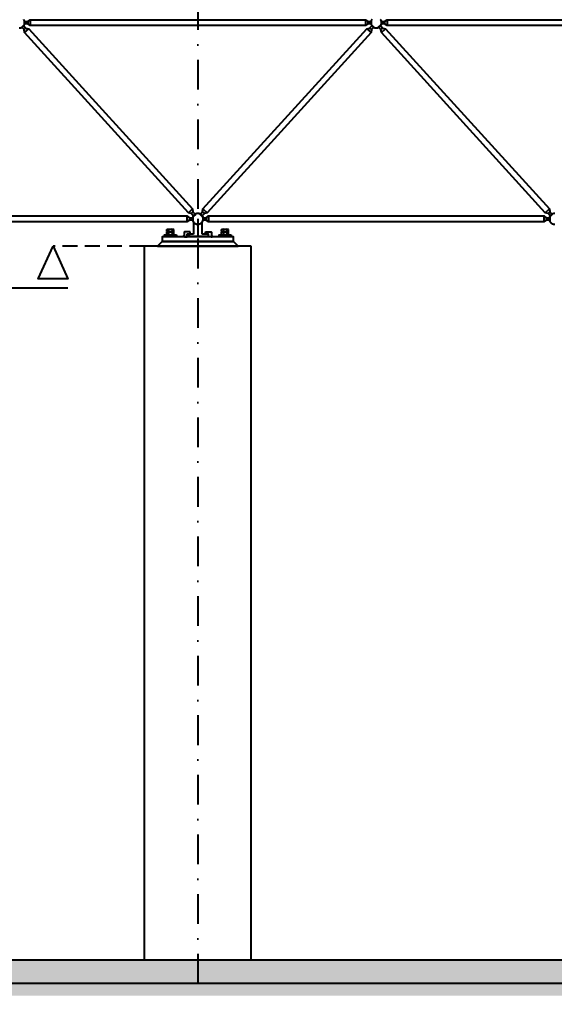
# Model space of a CAD drawing. Header units: centimetres. Extents: x 77182 to 116086, y 20619 to 33555.
# Drawn here: x 108315 to 108765, y 21915 to 22731 of the extents above; entities that cross this region are included whole.
import ezdxf

# ---------------------------------------------------------------- set-up
doc = ezdxf.new("R2010")
doc.units = ezdxf.units.CM
doc.header["$LTSCALE"] = 100
doc.linetypes.add('DASHDOT2', pattern=[0.5, 0.25, -0.125, 0, -0.125])
doc.linetypes.add('HIDDEN2', pattern=[0.1875, 0.125, -0.0625])
for name, color, linetype in [('A-ANNO-DIMS', 187, 'Continuous'), ('A-ANNO-GRID', 155, 'DASHDOT2'), ('A-ELEV-01', 255, 'Continuous'), ('A-ELEV-02', 253, 'Continuous'), ('S-CONC', 5, 'Continuous'), ('S-HTCH', 8, 'Continuous')]:
    doc.layers.add(name, color=color, linetype=linetype)
doc.styles.add('Fields_100', font='act_simplex.shx', dxfattribs={"width": 0.8, "height": 20})
doc.dimstyles.new('FIELDS_100', dxfattribs={"dimscale": 0, "dimtxt": 20, "dimasz": 5, "dimexe": 5, "dimexo": 5, "dimgap": 5, "dimtad": 0, "dimdec": 0, "dimzin": 0, "dimdsep": 46, "dimtxsty": 'Fields_100', "dimblk": 'DOT', "dimcen": 0.09, "dimclrt": 50, "dimadec": 0, "dimazin": 0, "dimtfac": 1, "dimtdec": 0, "dimtix": 1, "dimtofl": 0, "dimtmove": 1, "dimatfit": 3, "dimfxl": 5, "dimfxlon": 1, "dimtolj": 1, "dimtzin": 0, "dimarcsym": 0})

# ---------------------------------------------------------------- blocks, each defined once
blk = doc.blocks.new('SOMUN')
for p, q in [((-9.8, 7.1), (-8.2, 8)), ((-9.8, 0.9), (-9.8, 7.1)), ((-9.8, 0.9), (-8.2, 0)), ((-8.2, 8), (-5, 8)), ((-8.2, 0), (-5, 0)), ((-5, 7.1), (-6.6, 8)), ((-5, 0.9), (-6.6, 0)), ((-5, 8), (5, 8)), ((-5, 7.1), (-1.7, 8)), ((-5, 7.1), (-5, 0.9)), ((-5, 0.9), (-1.7, 0)), ((-5, 0), (5, 0)), ((5, 7.1), (1.7, 8)), ((5, 0.9), (1.7, 0)), ((5, 8), (8.2, 8)), ((5, 7.1), (6.6, 8)), ((5, 7.1), (5, 0.9)), ((5, 0.9), (6.6, 0)), ((5, 0), (8.2, 0)), ((9.8, 7.1), (8.2, 8)), ((9.8, 0.9), (8.2, 0)), ((9.8, 0.9), (9.8, 7.1))]:
    blk.add_line(p, q)
blk = doc.blocks.new('_Dot')
at = {"color": 0, "linetype": 'ByBlock', "lineweight": -2}
blk.add_line((-0.5, 0), (-1, 0), dxfattribs=at)
at = {"color": 0, "linetype": 'ByBlock', "const_width": 0.5}
blk.add_lwpolyline([(-0.25, 0, 1), (0.25, 0, 1)], format="xyb", close=True, dxfattribs=at)
blk = doc.blocks.new('*D19')
at = {"layer": 'A-ANNO-DIMS', "color": 0, "lineweight": -2, "transparency": 16777216}
for p, q in [((106664.7, 23343.48), (106664.7, 23353.48)), ((106669.7, 23348.48), (107533.03, 23348.48)), ((108459.7, 23348.48), (107596.36, 23348.48)), ((108464.7, 23343.48), (108464.7, 23353.48))]:
    blk.add_line(p, q, dxfattribs=at)
at = {"layer": 'DEFPOINTS', "color": 0, "transparency": 16777216}
for p in [(108464.7, 23348.48), (106664.7, 22503.48), (108464.7, 22503.48)]:
    blk.add_point(p, dxfattribs=at)
at = {"layer": 'A-ANNO-DIMS', "color": 0, "lineweight": -2, "transparency": 16777216, "xscale": 5, "yscale": 5, "zscale": 5, "rotation": 180}
blk.add_blockref('_Dot', (106664.7, 23348.48), dxfattribs=at)
at = {"layer": 'A-ANNO-DIMS', "color": 0, "lineweight": -2, "transparency": 16777216, "xscale": 5, "yscale": 5, "zscale": 5}
blk.add_blockref('_Dot', (108464.7, 23348.48), dxfattribs=at)
at = {"layer": 'A-ANNO-DIMS', "color": 50, "transparency": 16777216, "insert": (107564.7, 23348.48), "char_height": 20, "attachment_point": 5, "style": 'Fields_100'}
blk.add_mtext('\\A1;1800', dxfattribs=at)
blk = doc.blocks.new('*D20')
at = {"layer": 'A-ANNO-DIMS', "color": 0, "lineweight": -2, "transparency": 16777216}
for p, q in [((108464.7, 23343.48), (108464.7, 23353.48)), ((108469.7, 23348.48), (109333.03, 23348.48)), ((110259.7, 23348.48), (109396.36, 23348.48)), ((110264.7, 23343.48), (110264.7, 23353.48))]:
    blk.add_line(p, q, dxfattribs=at)
at = {"layer": 'DEFPOINTS', "color": 0, "transparency": 16777216}
for p in [(110264.7, 23348.48), (108464.7, 22503.48), (110264.7, 22503.48)]:
    blk.add_point(p, dxfattribs=at)
at = {"layer": 'A-ANNO-DIMS', "color": 0, "lineweight": -2, "transparency": 16777216, "xscale": 5, "yscale": 5, "zscale": 5, "rotation": 180}
blk.add_blockref('_Dot', (108464.7, 23348.48), dxfattribs=at)
at = {"layer": 'A-ANNO-DIMS', "color": 0, "lineweight": -2, "transparency": 16777216, "xscale": 5, "yscale": 5, "zscale": 5}
blk.add_blockref('_Dot', (110264.7, 23348.48), dxfattribs=at)
at = {"layer": 'A-ANNO-DIMS', "color": 50, "transparency": 16777216, "insert": (109364.7, 23348.48), "char_height": 20, "attachment_point": 5, "style": 'Fields_100'}
blk.add_mtext('\\A1;1800', dxfattribs=at)

msp = doc.modelspace()

# ---------------------------------------------------------------- hatches: boundary and pattern name
at = {"layer": 'A-ELEV-02'}
for points in [[(108453.2, 22548.69), (108453.5, 22548.39), (108452.5, 22548.39), (108452.5, 22548.42), (108452.5, 22548.45), (108452.5, 22548.49), (108452.51, 22548.52), (108452.51, 22548.56), (108452.52, 22548.59), (108452.53, 22548.62), (108452.53, 22548.66), (108452.54, 22548.69), (108452.56, 22548.72), (108452.57, 22548.75), (108452.58, 22548.79), (108452.59, 22548.82), (108452.61, 22548.85), (108452.63, 22548.88), (108452.64, 22548.91), (108452.66, 22548.94), (108452.68, 22548.96), (108452.7, 22548.99), (108452.72, 22549.02), (108452.74, 22549.04), (108452.77, 22549.07), (108452.79, 22549.09), (108452.82, 22549.12), (108452.84, 22549.14), (108452.87, 22549.16), (108452.89, 22549.18), (108452.92, 22549.2), (108452.95, 22549.22), (108452.98, 22549.24), (108453.01, 22549.26), (108453.04, 22549.28), (108453.07, 22549.29), (108453.1, 22549.3), (108453.13, 22549.32), (108453.17, 22549.33), (108453.2, 22549.34)], [(108476.2, 22548.69), (108475.9, 22548.39), (108476.9, 22548.39), (108476.9, 22548.42), (108476.9, 22548.45), (108476.89, 22548.49), (108476.89, 22548.52), (108476.88, 22548.56), (108476.88, 22548.59), (108476.87, 22548.62), (108476.86, 22548.66), (108476.85, 22548.69), (108476.84, 22548.72), (108476.83, 22548.75), (108476.81, 22548.79), (108476.8, 22548.82), (108476.78, 22548.85), (108476.77, 22548.88), (108476.75, 22548.91), (108476.73, 22548.94), (108476.71, 22548.96), (108476.69, 22548.99), (108476.67, 22549.02), (108476.65, 22549.04), (108476.63, 22549.07), (108476.6, 22549.09), (108476.58, 22549.12), (108476.55, 22549.14), (108476.53, 22549.16), (108476.5, 22549.18), (108476.47, 22549.2), (108476.44, 22549.22), (108476.42, 22549.24), (108476.39, 22549.26), (108476.36, 22549.28), (108476.32, 22549.29), (108476.29, 22549.3), (108476.26, 22549.32), (108476.23, 22549.33), (108476.2, 22549.34)]]:
    msp.add_hatch(color=256, dxfattribs=at).paths.add_polyline_path(points, flags=0)
at = {"layer": 'S-HTCH'}
h = msp.add_hatch(dxfattribs=at)
h.set_pattern_fill('ANSI33', color=256, style=0)
h.set_pattern_definition([(45, (84445.261, 23206.629), (-4.490128, 4.490128), []), (45, (84449.7513, 23206.629), (-4.490128, 4.490128), [3.175, -1.5875])])
h.paths.add_polyline_path([(109909.7, 21920.39), (109909.7, 21940.39), (94019.7, 21940.39), (94019.7, 21920.39)])
h.paths.add_polyline_path([(109909.7, 21940.39), (109909.7, 21920.39), (111808.2, 21920.39), (111808.2, 21940.39)])
h = msp.add_hatch(dxfattribs=at)
h.set_pattern_fill('AR-CONC', color=256, scale=0.1, style=0)
h.set_pattern_definition([(50, (-37297.674, 23541.89), (18.2184669, -1.5939086), [1.905, -20.955]), (355, (-37297.674, 23541.89), (-3.5243421, 19.1056845), [1.524, -16.7640584]), (100.451445, (-37296.156, 23541.757), (14.6941247, 17.5117752), [1.6190009, -17.8090245]), (46.1842, (-37297.674, 23546.97), (27.107904, -4.2042328), [2.8575, -31.4325]), (96.635558, (-37295.415, 23546.62), (23.7404134, 24.7426125), [2.4285023, -26.713561]), (351.184151, (-37297.674, 23546.97), (23.7404134, 24.7426125), [2.2859967, -25.145973]), (21, (-37295.134, 23545.7), (15.1614391, -10.2265198), [1.905, -20.955]), (326, (-37295.134, 23545.7), (6.1802028, 18.4187966), [1.524, -16.764]), (71.451445, (-37293.87, 23544.848), (21.341642, 8.1922769), [1.6190009, -17.8089938]), (37.5, (-37297.674, 23541.89), (0.30886033, 8.4555039), [0, -16.5608, 0, -17.018, 0, -16.8275]), (7.5, (-37297.674, 23541.89), (6.68196625, 10.0180575), [0, -9.7028, 0, -16.1798, 0, -6.4135]), (327.5, (-37303.3384, 23541.89), (13.55905952, -0.5728744), [0, -6.35, 0, -19.812, 0, -26.289]), (317.5, (-37305.878, 23541.89), (14.8129181, 2.5426491), [0, -8.255, 0, -13.1572, 0, -18.669])])
h.paths.add_polyline_path([(111782.7, 21920.39), (94019.7, 21920.39), (94019.7, 21910.39), (111782.7, 21910.39)])

# ---------------------------------------------------------------- linework, layer by layer
for points in [[(108434.7, 22544.39), (108494.7, 22544.39), (108494.7, 22548.39), (108434.7, 22548.39)], [(108430.7, 22540.39), (108498.7, 22540.39), (108494.7, 22544.39), (108434.7, 22544.39)]]:
    msp.add_lwpolyline(points, close=True)
at = {"elevation": 0}
for points in [[(108446.7, 22549.99), (108446.7, 22548.39), (108436.7, 22548.39), (108436.7, 22549.99), (108446.7, 22549.99)], [(108492.7, 22549.99), (108492.7, 22548.39), (108482.7, 22548.39), (108482.7, 22549.99), (108492.7, 22549.99)]]:
    msp.add_lwpolyline(points, dxfattribs=at)
at = {"layer": 'A-ANNO-DIMS', "linetype": 'HIDDEN2'}
msp.add_line((108419.7, 22540.39), (108342.95, 22540.39), dxfattribs=at)
at = {"layer": 'A-ANNO-DIMS'}
msp.add_lwpolyline([(108342.95, 22540.39), (108355.45, 22512.89), (108330.45, 22512.89)], close=True, dxfattribs=at)
msp.add_lwpolyline([(108140.3, 22505.39), (108355.45, 22505.39)], dxfattribs=at)
at = {"layer": 'A-ANNO-GRID'}
msp.add_lwpolyline([(108464.7, 23398.48), (108464.7, 21665.39)], dxfattribs=at)
at = {"layer": 'A-ELEV-01'}
for points in [[(108419.7, 22540.39), (108419.7, 21940.39)], [(108509.7, 22540.39), (108419.7, 22540.39)], [(108509.7, 21940.39), (108509.7, 22540.39)]]:
    msp.add_lwpolyline(points, dxfattribs=at)
at = {"layer": 'A-ELEV-02'}
for points in [[(108314.55, 22723.89), (108314.7, 22723.89), (108314.85, 22723.89), (108315, 22723.9), (108315.15, 22723.91), (108315.3, 22723.93), (108315.45, 22723.95), (108315.6, 22723.98), (108315.75, 22724.01), (108315.9, 22724.05), (108316.05, 22724.1), (108316.13, 22724.12), (108316.2, 22724.15), (108316.28, 22724.17), (108316.35, 22724.2), (108316.43, 22724.23), (108316.5, 22724.26), (108316.57, 22724.3), (108316.64, 22724.33), (108316.71, 22724.36), (108316.79, 22724.4), (108316.86, 22724.44), (108316.93, 22724.48), (108316.99, 22724.52), (108317.06, 22724.56), (108317.13, 22724.6), (108317.2, 22724.65), (108317.26, 22724.69), (108317.33, 22724.74), (108317.39, 22724.78), (108317.46, 22724.83), (108317.52, 22724.88), (108317.58, 22724.93), (108317.64, 22724.98), (108317.7, 22725.04), (108317.76, 22725.09), (108317.82, 22725.14), (108317.87, 22725.2), (108317.93, 22725.25), (108318.04, 22725.37), (108318.14, 22725.49), (108318.24, 22725.61), (108318.33, 22725.73), (108318.42, 22725.86), (108318.5, 22725.98), (108318.58, 22726.11), (108318.65, 22726.24), (108318.72, 22726.37), (108318.79, 22726.51), (108318.85, 22726.65), (108318.9, 22726.79), (108318.95, 22726.93), (108319, 22727.07), (108319.04, 22727.22), (108319.08, 22727.37), (108319.11, 22727.53), (108319.14, 22727.68), (108319.15, 22727.76), (108319.16, 22727.84), (108319.17, 22727.92), (108319.18, 22727.99), (108319.19, 22728.07), (108319.19, 22728.15), (108319.19, 22728.23), (108319.2, 22728.31), (108319.2, 22728.39), (108319.2, 22728.47), (108319.19, 22728.55), (108319.19, 22728.63), (108319.19, 22728.71), (108319.18, 22728.79), (108319.17, 22728.87), (108319.16, 22728.95), (108319.15, 22729.03), (108319.14, 22729.11), (108319.13, 22729.19), (108319.11, 22729.26), (108319.09, 22729.34), (108319.08, 22729.42), (108319.06, 22729.5), (108319.04, 22729.57), (108319.02, 22729.65), (108318.99, 22729.73), (108318.97, 22729.8), (108318.94, 22729.88), (108318.89, 22730.02), (108318.83, 22730.17), (108318.77, 22730.31), (108318.7, 22730.45), (108318.63, 22730.58), (108318.55, 22730.71), (108318.47, 22730.84), (108318.38, 22730.97), (108318.3, 22731.09)], [(108316.08, 22724.11), (108318.83, 22726.6)], [(108318.8, 22729.39), (108321.8, 22729.39), (108323.8, 22730.8), (108605.6, 22730.8), (108607.6, 22729.39), (108610.6, 22729.39)], [(108318.8, 22730.24), (108318.8, 22726.53)], [(108610.6, 22727.39), (108607.6, 22727.39), (108605.6, 22725.97), (108323.8, 22725.97), (108321.8, 22727.39), (108318.8, 22727.39)], [(108321.8, 22729.39), (108321.8, 22727.39)], [(108323.8, 22730.8), (108323.8, 22725.97)], [(108605.6, 22730.8), (108605.6, 22725.97)], [(108607.6, 22729.39), (108607.6, 22727.39)], [(108611.1, 22731.09), (108611.01, 22730.97), (108610.93, 22730.84), (108610.85, 22730.71), (108610.77, 22730.58), (108610.7, 22730.45), (108610.63, 22730.31), (108610.56, 22730.17), (108610.51, 22730.02), (108610.45, 22729.88), (108610.43, 22729.8), (108610.4, 22729.73), (108610.38, 22729.65), (108610.36, 22729.57), (108610.34, 22729.5), (108610.32, 22729.42), (108610.3, 22729.34), (108610.28, 22729.26), (108610.27, 22729.19), (108610.26, 22729.11), (108610.24, 22729.03), (108610.23, 22728.95), (108610.22, 22728.87), (108610.22, 22728.79), (108610.21, 22728.71), (108610.2, 22728.63), (108610.2, 22728.55), (108610.2, 22728.47), (108610.2, 22728.39), (108610.2, 22728.31), (108610.2, 22728.23), (108610.2, 22728.15), (108610.21, 22728.07), (108610.21, 22727.99), (108610.22, 22727.92), (108610.23, 22727.84), (108610.24, 22727.76), (108610.25, 22727.68), (108610.28, 22727.53), (108610.31, 22727.37), (108610.35, 22727.22), (108610.39, 22727.07), (108610.44, 22726.93), (108610.49, 22726.79), (108610.55, 22726.65), (108610.61, 22726.51), (108610.67, 22726.37), (108610.74, 22726.24), (108610.81, 22726.11), (108610.89, 22725.98), (108610.98, 22725.86), (108611.07, 22725.73), (108611.16, 22725.61), (108611.26, 22725.49), (108611.36, 22725.37), (108611.47, 22725.25), (108611.52, 22725.2), (108611.58, 22725.14), (108611.64, 22725.09), (108611.69, 22725.04), (108611.75, 22724.98), (108611.81, 22724.93), (108611.88, 22724.88), (108611.94, 22724.83), (108612, 22724.78), (108612.07, 22724.74), (108612.13, 22724.69), (108612.2, 22724.65), (108612.26, 22724.6), (108612.33, 22724.56), (108612.4, 22724.52), (108612.47, 22724.48), (108612.54, 22724.44), (108612.61, 22724.4), (108612.68, 22724.36), (108612.75, 22724.33), (108612.82, 22724.3), (108612.9, 22724.26), (108612.97, 22724.23), (108613.04, 22724.2), (108613.12, 22724.17), (108613.19, 22724.15), (108613.27, 22724.12), (108613.34, 22724.1), (108613.49, 22724.05), (108613.64, 22724.01), (108613.79, 22723.98), (108613.95, 22723.95), (108614.1, 22723.93), (108614.25, 22723.91), (108614.4, 22723.9), (108614.55, 22723.89), (108614.7, 22723.89), (108614.85, 22723.89), (108615, 22723.9), (108615.15, 22723.91), (108615.3, 22723.93), (108615.45, 22723.95), (108615.6, 22723.98), (108615.75, 22724.01), (108615.9, 22724.05), (108616.05, 22724.1), (108616.13, 22724.12), (108616.2, 22724.15), (108616.28, 22724.17), (108616.35, 22724.2), (108616.43, 22724.23), (108616.5, 22724.26), (108616.57, 22724.3), (108616.64, 22724.33), (108616.71, 22724.36), (108616.79, 22724.4), (108616.86, 22724.44), (108616.93, 22724.48), (108616.99, 22724.52), (108617.06, 22724.56), (108617.13, 22724.6), (108617.2, 22724.65), (108617.26, 22724.69), (108617.33, 22724.74), (108617.39, 22724.78), (108617.46, 22724.83), (108617.52, 22724.88), (108617.58, 22724.93), (108617.64, 22724.98), (108617.7, 22725.04), (108617.76, 22725.09), (108617.82, 22725.14), (108617.87, 22725.2), (108617.93, 22725.25), (108618.04, 22725.37), (108618.14, 22725.49), (108618.24, 22725.61), (108618.33, 22725.73), (108618.42, 22725.86), (108618.5, 22725.98), (108618.58, 22726.11), (108618.65, 22726.24), (108618.72, 22726.37), (108618.79, 22726.51), (108618.85, 22726.65), (108618.9, 22726.79), (108618.95, 22726.93), (108619, 22727.07), (108619.04, 22727.22), (108619.08, 22727.37), (108619.11, 22727.53), (108619.14, 22727.68), (108619.15, 22727.76), (108619.16, 22727.84), (108619.17, 22727.92), (108619.18, 22727.99), (108619.19, 22728.07), (108619.19, 22728.15), (108619.19, 22728.23), (108619.2, 22728.31), (108619.2, 22728.39), (108619.2, 22728.47), (108619.19, 22728.55), (108619.19, 22728.63), (108619.19, 22728.71), (108619.18, 22728.79), (108619.17, 22728.87), (108619.16, 22728.95), (108619.15, 22729.03), (108619.14, 22729.11), (108619.13, 22729.19), (108619.11, 22729.26), (108619.09, 22729.34), (108619.08, 22729.42), (108619.06, 22729.5), (108619.04, 22729.57), (108619.02, 22729.65), (108618.99, 22729.73), (108618.97, 22729.8), (108618.94, 22729.88), (108618.89, 22730.02), (108618.83, 22730.17), (108618.77, 22730.31), (108618.7, 22730.45), (108618.63, 22730.58), (108618.55, 22730.71), (108618.47, 22730.84), (108618.38, 22730.97), (108618.3, 22731.09)], [(108610.57, 22726.6), (108613.31, 22724.11)], [(108610.6, 22730.24), (108610.6, 22726.53)], [(108616.08, 22724.11), (108618.83, 22726.6)], [(108618.8, 22729.39), (108621.8, 22729.39), (108623.8, 22730.8), (108905.6, 22730.8), (108907.6, 22729.39), (108910.6, 22729.39)], [(108618.8, 22730.24), (108618.8, 22726.53)], [(108910.6, 22727.39), (108907.6, 22727.39), (108905.6, 22725.97), (108623.8, 22725.97), (108621.8, 22727.39), (108618.8, 22727.39)], [(108621.8, 22729.39), (108621.8, 22727.39)], [(108623.8, 22730.8), (108623.8, 22725.97)], [(108318.73, 22722.46), (108320.21, 22723.81)], [(108319.03, 22720.03), (108322.61, 22723.28)], [(108606.79, 22723.28), (108610.36, 22720.03)], [(108609.18, 22723.81), (108610.66, 22722.46)], [(108618.73, 22722.46), (108620.21, 22723.81)], [(108619.03, 22720.03), (108622.61, 22723.28)], [(108456.79, 22568.5), (108460.36, 22571.74)], [(108469.03, 22571.74), (108472.61, 22568.5)], [(108756.79, 22568.5), (108760.36, 22571.74)], [(108168.8, 22564.39), (108171.8, 22564.39), (108173.8, 22565.8), (108455.6, 22565.8), (108457.6, 22564.39), (108460.6, 22564.39)], [(108460.6, 22562.39), (108457.6, 22562.39), (108455.6, 22560.97), (108173.8, 22560.97), (108171.8, 22562.39), (108168.8, 22562.39)], [(108455.6, 22565.8), (108455.6, 22560.97)], [(108457.6, 22564.39), (108457.6, 22562.39)], [(108459.18, 22567.97), (108460.66, 22569.31)], [(108468.3, 22560.69), (108468.38, 22560.81), (108468.47, 22560.93), (108468.55, 22561.06), (108468.63, 22561.19), (108468.7, 22561.33), (108468.77, 22561.46), (108468.83, 22561.61), (108468.89, 22561.75), (108468.94, 22561.9), (108468.97, 22561.97), (108468.99, 22562.05), (108469.02, 22562.12), (108469.04, 22562.2), (108469.06, 22562.28), (108469.08, 22562.35), (108469.09, 22562.43), (108469.11, 22562.51), (108469.13, 22562.59), (108469.14, 22562.67), (108469.15, 22562.74), (108469.16, 22562.82), (108469.17, 22562.9), (108469.18, 22562.98), (108469.19, 22563.06), (108469.19, 22563.14), (108469.19, 22563.22), (108469.2, 22563.3), (108469.2, 22563.38), (108469.2, 22563.46), (108469.19, 22563.54), (108469.19, 22563.62), (108469.19, 22563.7), (108469.18, 22563.78), (108469.17, 22563.86), (108469.16, 22563.94), (108469.15, 22564.01), (108469.14, 22564.09), (108469.11, 22564.25), (108469.08, 22564.4), (108469.04, 22564.55), (108469, 22564.7), (108468.95, 22564.84), (108468.9, 22564.99), (108468.85, 22565.13), (108468.79, 22565.27), (108468.72, 22565.4), (108468.65, 22565.53), (108468.58, 22565.66), (108468.5, 22565.79), (108468.42, 22565.92), (108468.33, 22566.04), (108468.24, 22566.17), (108468.14, 22566.29), (108468.04, 22566.4), (108467.93, 22566.52), (108467.87, 22566.58), (108467.82, 22566.63), (108467.76, 22566.68), (108467.7, 22566.74), (108467.64, 22566.79), (108467.58, 22566.84), (108467.52, 22566.89), (108467.46, 22566.94), (108467.39, 22566.99), (108467.33, 22567.04), (108467.26, 22567.08), (108467.2, 22567.13), (108467.13, 22567.17), (108467.06, 22567.21), (108466.99, 22567.26), (108466.93, 22567.3), (108466.86, 22567.34), (108466.79, 22567.37), (108466.71, 22567.41), (108466.64, 22567.44), (108466.57, 22567.48), (108466.5, 22567.51), (108466.43, 22567.54), (108466.35, 22567.57), (108466.28, 22567.6), (108466.2, 22567.63), (108466.13, 22567.65), (108466.05, 22567.68), (108465.9, 22567.72), (108465.75, 22567.76), (108465.6, 22567.79), (108465.45, 22567.82), (108465.3, 22567.85), (108465.15, 22567.86), (108465, 22567.88), (108464.85, 22567.88), (108464.7, 22567.89), (108464.55, 22567.88), (108464.4, 22567.88), (108464.25, 22567.86), (108464.1, 22567.85), (108463.95, 22567.82), (108463.79, 22567.79), (108463.64, 22567.76), (108463.49, 22567.72), (108463.34, 22567.68), (108463.27, 22567.65), (108463.19, 22567.63), (108463.12, 22567.6), (108463.04, 22567.57), (108462.97, 22567.54), (108462.9, 22567.51), (108462.82, 22567.48), (108462.75, 22567.44), (108462.68, 22567.41), (108462.61, 22567.37), (108462.54, 22567.34), (108462.47, 22567.3), (108462.4, 22567.26), (108462.33, 22567.21), (108462.26, 22567.17), (108462.2, 22567.13), (108462.13, 22567.08), (108462.07, 22567.04), (108462, 22566.99), (108461.94, 22566.94), (108461.88, 22566.89), (108461.81, 22566.84), (108461.75, 22566.79), (108461.69, 22566.74), (108461.64, 22566.68), (108461.58, 22566.63), (108461.52, 22566.58), (108461.47, 22566.52), (108461.36, 22566.4), (108461.26, 22566.29), (108461.16, 22566.17), (108461.07, 22566.04), (108460.98, 22565.92), (108460.89, 22565.79), (108460.81, 22565.66), (108460.74, 22565.53), (108460.67, 22565.4), (108460.61, 22565.27), (108460.55, 22565.13), (108460.49, 22564.99), (108460.44, 22564.84), (108460.39, 22564.7), (108460.35, 22564.55), (108460.31, 22564.4), (108460.28, 22564.25), (108460.25, 22564.09), (108460.24, 22564.01), (108460.23, 22563.94), (108460.22, 22563.86), (108460.21, 22563.78), (108460.21, 22563.7), (108460.2, 22563.62), (108460.2, 22563.54), (108460.2, 22563.46), (108460.2, 22563.38), (108460.2, 22563.3), (108460.2, 22563.22), (108460.2, 22563.14), (108460.21, 22563.06), (108460.22, 22562.98), (108460.22, 22562.9), (108460.23, 22562.82), (108460.24, 22562.74), (108460.26, 22562.67), (108460.27, 22562.59), (108460.28, 22562.51), (108460.3, 22562.43), (108460.32, 22562.35), (108460.34, 22562.28), (108460.36, 22562.2), (108460.38, 22562.12), (108460.4, 22562.05), (108460.43, 22561.97), (108460.45, 22561.9), (108460.51, 22561.75), (108460.56, 22561.61), (108460.63, 22561.46), (108460.7, 22561.33), (108460.77, 22561.19), (108460.85, 22561.06), (108460.93, 22560.93), (108461.01, 22560.81), (108461.1, 22560.69)], [(108460.57, 22565.17), (108463.31, 22567.67)], [(108460.6, 22565.24), (108460.6, 22561.53)], [(108464.7, 22563.39), (108464.7, 22548.39)], [(108466.08, 22567.67), (108468.83, 22565.17)], [(108468.73, 22569.31), (108470.21, 22567.97)], [(108468.8, 22564.39), (108471.8, 22564.39), (108473.8, 22565.8), (108755.6, 22565.8), (108757.6, 22564.39), (108760.6, 22564.39)], [(108468.8, 22565.24), (108468.8, 22561.53)], [(108760.6, 22562.39), (108757.6, 22562.39), (108755.6, 22560.97), (108473.8, 22560.97), (108471.8, 22562.39), (108468.8, 22562.39)], [(108471.8, 22564.39), (108471.8, 22562.39)], [(108473.8, 22565.8), (108473.8, 22560.97)], [(108755.6, 22565.8), (108755.6, 22560.97)], [(108757.6, 22564.39), (108757.6, 22562.39)], [(108759.18, 22567.97), (108760.66, 22569.31)], [(108764.8, 22567.89), (108764.7, 22567.89), (108764.6, 22567.89), (108764.5, 22567.88), (108764.4, 22567.88), (108764.29, 22567.87), (108764.19, 22567.86), (108764.09, 22567.84), (108763.98, 22567.83), (108763.88, 22567.81), (108763.77, 22567.79), (108763.67, 22567.77), (108763.56, 22567.74), (108763.46, 22567.71), (108763.35, 22567.68), (108763.25, 22567.65), (108763.15, 22567.61), (108763.04, 22567.57), (108762.94, 22567.53), (108762.83, 22567.48), (108762.73, 22567.43), (108762.63, 22567.38), (108762.53, 22567.33), (108762.43, 22567.27), (108762.33, 22567.21), (108762.24, 22567.15), (108762.14, 22567.09), (108762.04, 22567.02), (108761.95, 22566.95), (108761.86, 22566.88), (108761.77, 22566.81), (108761.68, 22566.73), (108761.6, 22566.65), (108761.52, 22566.57), (108761.43, 22566.49), (108761.36, 22566.4), (108761.28, 22566.31), (108761.2, 22566.22), (108761.13, 22566.13), (108761.06, 22566.04), (108761, 22565.94), (108760.93, 22565.85), (108760.87, 22565.75), (108760.81, 22565.65), (108760.75, 22565.55), (108760.7, 22565.45), (108760.65, 22565.35), (108760.6, 22565.25), (108760.56, 22565.15), (108760.51, 22565.04), (108760.47, 22564.94), (108760.44, 22564.83), (108760.4, 22564.73), (108760.37, 22564.62), (108760.34, 22564.52), (108760.32, 22564.41), (108760.29, 22564.31), (108760.27, 22564.21), (108760.25, 22564.1), (108760.24, 22564), (108760.23, 22563.89), (108760.22, 22563.79), (108760.21, 22563.69), (108760.2, 22563.59), (108760.2, 22563.49), (108760.2, 22563.39), (108760.2, 22563.29), (108760.2, 22563.19), (108760.21, 22563.08), (108760.22, 22562.98), (108760.23, 22562.88), (108760.24, 22562.78), (108760.25, 22562.67), (108760.27, 22562.57), (108760.29, 22562.46), (108760.32, 22562.36), (108760.34, 22562.25), (108760.37, 22562.15), (108760.4, 22562.04), (108760.44, 22561.94), (108760.47, 22561.83), (108760.51, 22561.73), (108760.56, 22561.63), (108760.6, 22561.52), (108760.65, 22561.42), (108760.7, 22561.32), (108760.75, 22561.22), (108760.81, 22561.12), (108760.87, 22561.02), (108760.93, 22560.92), (108761, 22560.83), (108761.06, 22560.73), (108761.13, 22560.64), (108761.2, 22560.55), (108761.28, 22560.46), (108761.36, 22560.37), (108761.43, 22560.29), (108761.52, 22560.2), (108761.6, 22560.12), (108761.68, 22560.04), (108761.77, 22559.97), (108761.86, 22559.89), (108761.95, 22559.82), (108762.04, 22559.75), (108762.14, 22559.68), (108762.24, 22559.62), (108762.33, 22559.56), (108762.43, 22559.5), (108762.53, 22559.44), (108762.63, 22559.39), (108762.73, 22559.34), (108762.83, 22559.29), (108762.94, 22559.25), (108763.04, 22559.2), (108763.15, 22559.16), (108763.25, 22559.13), (108763.35, 22559.09), (108763.46, 22559.06), (108763.56, 22559.03), (108763.67, 22559.01), (108763.77, 22558.98), (108763.88, 22558.96), (108763.98, 22558.94), (108764.09, 22558.93), (108764.19, 22558.92), (108764.29, 22558.9), (108764.4, 22558.9), (108764.5, 22558.89), (108764.6, 22558.89), (108764.7, 22558.89), (108764.8, 22558.89)], [(108760.57, 22565.17), (108763.31, 22567.67)], [(108760.6, 22565.24), (108760.6, 22561.53)], [(108461.1, 22560.69), (108461.1, 22550.39)], [(108468.3, 22550.39), (108468.3, 22560.69)], [(108453.2, 22549.34), (108453.18, 22549.33), (108453.16, 22549.33), (108453.14, 22549.32), (108453.13, 22549.32), (108453.11, 22549.31), (108453.09, 22549.3), (108453.07, 22549.29), (108453.06, 22549.28), (108453.04, 22549.28), (108453.02, 22549.27), (108453.01, 22549.26), (108452.99, 22549.25), (108452.97, 22549.24), (108452.96, 22549.23), (108452.94, 22549.22), (108452.92, 22549.2), (108452.91, 22549.19), (108452.89, 22549.18), (108452.87, 22549.17), (108452.86, 22549.16), (108452.84, 22549.14), (108452.83, 22549.13), (108452.81, 22549.12), (108452.8, 22549.1), (108452.78, 22549.09), (108452.77, 22549.07), (108452.76, 22549.06), (108452.74, 22549.04), (108452.73, 22549.03), (108452.72, 22549.01), (108452.7, 22548.99), (108452.69, 22548.98), (108452.68, 22548.96), (108452.67, 22548.94), (108452.66, 22548.93), (108452.65, 22548.91), (108452.64, 22548.89), (108452.62, 22548.88), (108452.62, 22548.86), (108452.61, 22548.84), (108452.6, 22548.82), (108452.59, 22548.8), (108452.58, 22548.78), (108452.57, 22548.77), (108452.56, 22548.75), (108452.56, 22548.73), (108452.55, 22548.71), (108452.54, 22548.69), (108452.54, 22548.67), (108452.53, 22548.65), (108452.53, 22548.63), (108452.52, 22548.61), (108452.52, 22548.59), (108452.52, 22548.58), (108452.51, 22548.56), (108452.51, 22548.54), (108452.51, 22548.52), (108452.5, 22548.5), (108452.5, 22548.48), (108452.5, 22548.46), (108452.5, 22548.44), (108452.5, 22548.42), (108452.5, 22548.41), (108452.5, 22548.39)], [(108453.5, 22548.39), (108452.5, 22548.39)], [(108453.5, 22548.39), (108453.2, 22548.69)], [(108461.1, 22550.39), (108455.8, 22550.39)], [(108455.8, 22550.39), (108455.8, 22548.79)], [(108455.8, 22548.79), (108473.6, 22548.79)], [(108456, 22548.39), (108456, 22548.59)], [(108456, 22548.59), (108473.39, 22548.59)], [(108473.39, 22548.39), (108456, 22548.39)], [(108456.05, 22548.59), (108456.05, 22548.79)], [(108473.6, 22550.39), (108468.3, 22550.39)], [(108473.35, 22548.59), (108473.35, 22548.79)], [(108473.39, 22548.39), (108473.39, 22548.59)], [(108473.6, 22548.79), (108473.6, 22550.39)], [(108475.9, 22548.39), (108476.2, 22548.69)], [(108475.9, 22548.39), (108476.9, 22548.39)], [(108476.9, 22548.39), (108476.9, 22548.41), (108476.9, 22548.42), (108476.9, 22548.44), (108476.89, 22548.46), (108476.89, 22548.48), (108476.89, 22548.5), (108476.89, 22548.52), (108476.89, 22548.54), (108476.88, 22548.56), (108476.88, 22548.58), (108476.88, 22548.59), (108476.87, 22548.61), (108476.87, 22548.63), (108476.86, 22548.65), (108476.86, 22548.67), (108476.85, 22548.69), (108476.84, 22548.71), (108476.84, 22548.73), (108476.83, 22548.75), (108476.82, 22548.77), (108476.82, 22548.78), (108476.81, 22548.8), (108476.8, 22548.82), (108476.79, 22548.84), (108476.78, 22548.86), (108476.77, 22548.88), (108476.76, 22548.89), (108476.75, 22548.91), (108476.74, 22548.93), (108476.73, 22548.94), (108476.72, 22548.96), (108476.7, 22548.98), (108476.69, 22548.99), (108476.68, 22549.01), (108476.67, 22549.03), (108476.65, 22549.04), (108476.64, 22549.06), (108476.63, 22549.07), (108476.61, 22549.09), (108476.6, 22549.1), (108476.58, 22549.12), (108476.57, 22549.13), (108476.55, 22549.14), (108476.54, 22549.16), (108476.52, 22549.17), (108476.51, 22549.18), (108476.49, 22549.19), (108476.47, 22549.2), (108476.46, 22549.22), (108476.44, 22549.23), (108476.42, 22549.24), (108476.41, 22549.25), (108476.39, 22549.26), (108476.37, 22549.27), (108476.36, 22549.28), (108476.34, 22549.28), (108476.32, 22549.29), (108476.3, 22549.3), (108476.29, 22549.31), (108476.27, 22549.32), (108476.25, 22549.32), (108476.23, 22549.33), (108476.22, 22549.33), (108476.2, 22549.34)]]:
    msp.add_lwpolyline(points, dxfattribs=at)
for points in [[(108461.2, 22565.75), (108459.18, 22567.97), (108456.79, 22568.5), (108319.03, 22720.03), (108318.73, 22722.46), (108316.72, 22724.68), (108318.2, 22726.03), (108320.21, 22723.81), (108322.61, 22723.28), (108460.36, 22571.74), (108460.66, 22569.31), (108462.68, 22567.09)], [(108466.72, 22567.09), (108468.73, 22569.31), (108469.03, 22571.74), (108606.79, 22723.28), (108609.18, 22723.81), (108611.2, 22726.03), (108612.68, 22724.68), (108610.66, 22722.46), (108610.36, 22720.03), (108472.61, 22568.5), (108470.21, 22567.97), (108468.2, 22565.75)], [(108761.2, 22565.75), (108759.18, 22567.97), (108756.79, 22568.5), (108619.03, 22720.03), (108618.73, 22722.46), (108616.72, 22724.68), (108618.2, 22726.03), (108620.21, 22723.81), (108622.61, 22723.28), (108760.36, 22571.74), (108760.66, 22569.31), (108762.68, 22567.09)], [(108469.2, 22563.39), (108469.2, 22563.49), (108469.19, 22563.59), (108469.19, 22563.69), (108469.18, 22563.79), (108469.17, 22563.89), (108469.16, 22564), (108469.14, 22564.1), (108469.12, 22564.21), (108469.1, 22564.31), (108469.08, 22564.41), (108469.05, 22564.52), (108469.02, 22564.62), (108468.99, 22564.73), (108468.96, 22564.83), (108468.92, 22564.94), (108468.88, 22565.04), (108468.84, 22565.15), (108468.79, 22565.25), (108468.75, 22565.35), (108468.69, 22565.45), (108468.64, 22565.55), (108468.58, 22565.65), (108468.53, 22565.75), (108468.46, 22565.85), (108468.4, 22565.94), (108468.33, 22566.04), (108468.26, 22566.13), (108468.19, 22566.22), (108468.12, 22566.31), (108468.04, 22566.4), (108467.96, 22566.49), (108467.88, 22566.57), (108467.8, 22566.65), (108467.71, 22566.73), (108467.62, 22566.81), (108467.53, 22566.88), (108467.44, 22566.95), (108467.35, 22567.02), (108467.26, 22567.09), (108467.16, 22567.15), (108467.06, 22567.21), (108466.96, 22567.27), (108466.86, 22567.33), (108466.76, 22567.38), (108466.66, 22567.43), (108466.56, 22567.48), (108466.46, 22567.53), (108466.35, 22567.57), (108466.25, 22567.61), (108466.15, 22567.65), (108466.04, 22567.68), (108465.94, 22567.71), (108465.83, 22567.74), (108465.73, 22567.77), (108465.62, 22567.79), (108465.52, 22567.81), (108465.41, 22567.83), (108465.31, 22567.84), (108465.2, 22567.86), (108465.1, 22567.87), (108465, 22567.88), (108464.9, 22567.88), (108464.8, 22567.89), (108464.7, 22567.89), (108464.6, 22567.89), (108464.5, 22567.88), (108464.4, 22567.88), (108464.29, 22567.87), (108464.19, 22567.86), (108464.09, 22567.84), (108463.98, 22567.83), (108463.88, 22567.81), (108463.77, 22567.79), (108463.67, 22567.77), (108463.56, 22567.74), (108463.46, 22567.71), (108463.35, 22567.68), (108463.25, 22567.65), (108463.15, 22567.61), (108463.04, 22567.57), (108462.94, 22567.53), (108462.83, 22567.48), (108462.73, 22567.43), (108462.63, 22567.38), (108462.53, 22567.33), (108462.43, 22567.27), (108462.33, 22567.21), (108462.24, 22567.15), (108462.14, 22567.09), (108462.04, 22567.02), (108461.95, 22566.95), (108461.86, 22566.88), (108461.77, 22566.81), (108461.68, 22566.73), (108461.6, 22566.65), (108461.52, 22566.57), (108461.43, 22566.49), (108461.36, 22566.4), (108461.28, 22566.31), (108461.2, 22566.22), (108461.13, 22566.13), (108461.06, 22566.04), (108461, 22565.94), (108460.93, 22565.85), (108460.87, 22565.75), (108460.81, 22565.65), (108460.75, 22565.55), (108460.7, 22565.45), (108460.65, 22565.35), (108460.6, 22565.25), (108460.56, 22565.15), (108460.51, 22565.04), (108460.47, 22564.94), (108460.44, 22564.83), (108460.4, 22564.73), (108460.37, 22564.62), (108460.34, 22564.52), (108460.32, 22564.41), (108460.29, 22564.31), (108460.27, 22564.21), (108460.25, 22564.1), (108460.24, 22564), (108460.23, 22563.89), (108460.22, 22563.79), (108460.21, 22563.69), (108460.2, 22563.59), (108460.2, 22563.49), (108460.2, 22563.39), (108460.2, 22563.29), (108460.2, 22563.19), (108460.21, 22563.08), (108460.22, 22562.98), (108460.23, 22562.88), (108460.24, 22562.78), (108460.25, 22562.67), (108460.27, 22562.57), (108460.29, 22562.46), (108460.32, 22562.36), (108460.34, 22562.25), (108460.37, 22562.15), (108460.4, 22562.04), (108460.44, 22561.94), (108460.47, 22561.83), (108460.51, 22561.73), (108460.56, 22561.63), (108460.6, 22561.52), (108460.65, 22561.42), (108460.7, 22561.32), (108460.75, 22561.22), (108460.81, 22561.12), (108460.87, 22561.02), (108460.93, 22560.92), (108461, 22560.83), (108461.06, 22560.73), (108461.13, 22560.64), (108461.2, 22560.55), (108461.28, 22560.46), (108461.36, 22560.37), (108461.43, 22560.29), (108461.52, 22560.2), (108461.6, 22560.12), (108461.68, 22560.04), (108461.77, 22559.97), (108461.86, 22559.89), (108461.95, 22559.82), (108462.04, 22559.75), (108462.14, 22559.68), (108462.24, 22559.62), (108462.33, 22559.56), (108462.43, 22559.5), (108462.53, 22559.44), (108462.63, 22559.39), (108462.73, 22559.34), (108462.83, 22559.29), (108462.94, 22559.25), (108463.04, 22559.2), (108463.15, 22559.16), (108463.25, 22559.13), (108463.35, 22559.09), (108463.46, 22559.06), (108463.56, 22559.03), (108463.67, 22559.01), (108463.77, 22558.98), (108463.88, 22558.96), (108463.98, 22558.94), (108464.09, 22558.93), (108464.19, 22558.92), (108464.29, 22558.9), (108464.4, 22558.9), (108464.5, 22558.89), (108464.6, 22558.89), (108464.7, 22558.89), (108464.8, 22558.89), (108464.9, 22558.89), (108465, 22558.9), (108465.1, 22558.9), (108465.2, 22558.92), (108465.31, 22558.93), (108465.41, 22558.94), (108465.52, 22558.96), (108465.62, 22558.98), (108465.73, 22559.01), (108465.83, 22559.03), (108465.94, 22559.06), (108466.04, 22559.09), (108466.15, 22559.13), (108466.25, 22559.16), (108466.35, 22559.2), (108466.46, 22559.25), (108466.56, 22559.29), (108466.66, 22559.34), (108466.76, 22559.39), (108466.86, 22559.44), (108466.96, 22559.5), (108467.06, 22559.56), (108467.16, 22559.62), (108467.26, 22559.68), (108467.35, 22559.75), (108467.44, 22559.82), (108467.53, 22559.89), (108467.62, 22559.97), (108467.71, 22560.04), (108467.8, 22560.12), (108467.88, 22560.2), (108467.96, 22560.29), (108468.04, 22560.37), (108468.12, 22560.46), (108468.19, 22560.55), (108468.26, 22560.64), (108468.33, 22560.73), (108468.4, 22560.83), (108468.46, 22560.92), (108468.53, 22561.02), (108468.58, 22561.12), (108468.64, 22561.22), (108468.69, 22561.32), (108468.75, 22561.42), (108468.79, 22561.52), (108468.84, 22561.63), (108468.88, 22561.73), (108468.92, 22561.83), (108468.96, 22561.94), (108468.99, 22562.04), (108469.02, 22562.15), (108469.05, 22562.25), (108469.08, 22562.36), (108469.1, 22562.46), (108469.12, 22562.57), (108469.14, 22562.67), (108469.16, 22562.78), (108469.17, 22562.88), (108469.18, 22562.98), (108469.19, 22563.08), (108469.19, 22563.19), (108469.2, 22563.29)], [(108458.2, 22552.39), (108453.5, 22552.39), (108453.2, 22552.09), (108453.2, 22548.69), (108453.5, 22548.39), (108455.7, 22548.39), (108455.7, 22550.59), (108458.2, 22550.59)], [(108471.2, 22552.39), (108475.9, 22552.39), (108476.2, 22552.09), (108476.2, 22548.69), (108475.9, 22548.39), (108473.7, 22548.39), (108473.7, 22550.59), (108471.2, 22550.59)]]:
    msp.add_lwpolyline(points, close=True, dxfattribs=at)
at = {"layer": 'S-CONC'}
msp.add_lwpolyline([(109909.7, 21920.39), (94019.7, 21920.39), (94019.7, 21940.39), (109909.7, 21940.39)], dxfattribs=at)

# ---------------------------------------------------------------- block references
at = {"xscale": 0.3, "yscale": 0.3, "zscale": 0.3}
for p in [(108441.7, 22552.39), (108487.7, 22552.39), (108441.7, 22549.99), (108487.7, 22549.99)]:
    msp.add_blockref('SOMUN', p, dxfattribs=at)

# ---------------------------------------------------------------- dimensions: what is measured, and where the dimension line sits
at = {"layer": 'A-ANNO-DIMS'}
for base, p1, p2, picture, middle in [((108464.7, 23348.48), (106664.7, 22503.48), (108464.7, 22503.48), '*D19', (107564.7, 23348.48)), ((110264.7, 23348.48), (108464.7, 22503.48), (110264.7, 22503.48), '*D20', (109364.7, 23348.48))]:
    dim = msp.add_linear_dim(base=base, p1=p1, p2=p2, dimstyle='FIELDS_100', override={"dimscale": 1}, dxfattribs=at)
    dim.commit()
    dim.dimension.update_dxf_attribs({"geometry": picture, "text_midpoint": middle})

doc.saveas('drawing.dxf')
